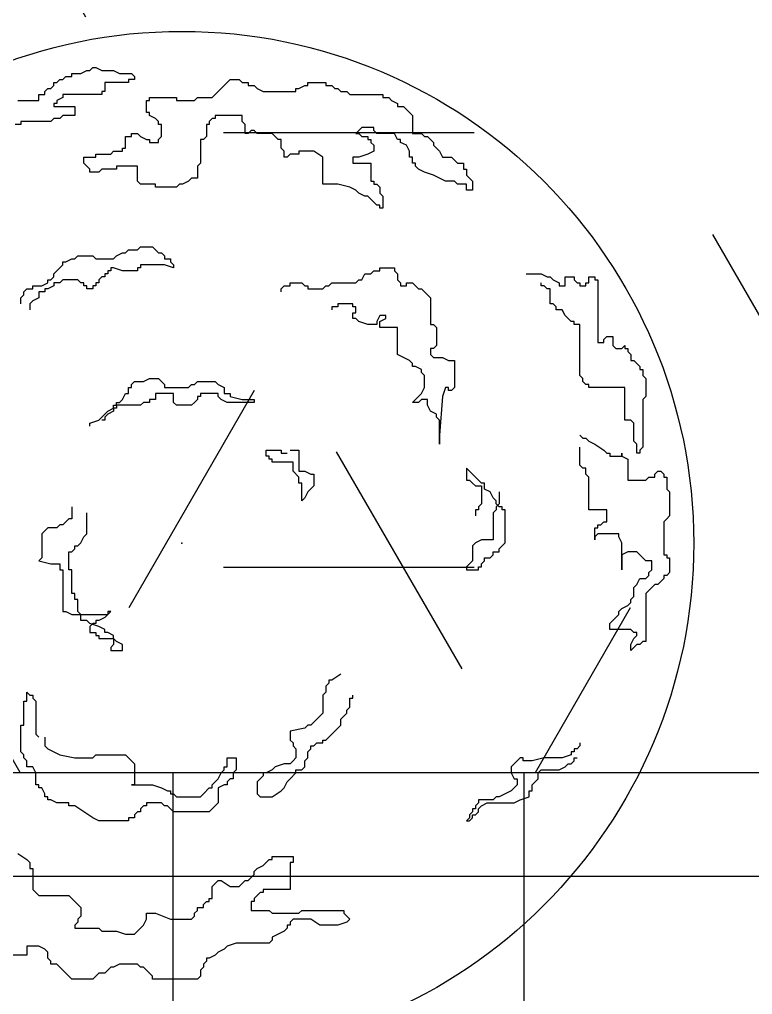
# Model space of a CAD drawing. Extents: x 941299 to 942979, y 2579300 to 2579597.
# Drawn here: x 941994.455 to 941996.775, y 2579408.679 to 2579411.764 of the extents above; entities that cross this region are included whole.
import ezdxf

# ---------------------------------------------------------------- set-up
doc = ezdxf.new("R2010")
doc.units = 0
doc.layers.add('fz', color=7, linetype='CONTINUOUS')
doc.layers.add('绿化工程', color=3, linetype='CONTINUOUS')

# ---------------------------------------------------------------- blocks, each defined once
blk = doc.blocks.new('hg')
at = {"layer": '绿化工程', "color": 3}
for p, q in [((-0.3486, 1.4767), (-0.3486, 1.4862)), ((-0.3486, 1.4862), (-0.3203, 1.4862)), ((-0.3203, 1.4862), (-0.3013, 1.4957)), ((-0.3013, 1.4957), (-0.2919, 1.4957)), ((-0.2919, 1.4957), (-0.2824, 1.5051)), ((-0.2824, 1.5051), (-0.2729, 1.5051)), ((-0.2729, 1.5051), (-0.254, 1.4957)), ((-0.254, 1.4957), (-0.2162, 1.4957)), ((-0.2162, 1.4957), (-0.1972, 1.4862)), ((-0.1972, 1.4862), (-0.1594, 1.4862)), ((-0.1594, 1.4862), (-0.1499, 1.4767)), ((-0.4054, 1.4484), (-0.4054, 1.4578)), ((-0.4054, 1.4578), (-0.3959, 1.4578)), ((-0.3959, 1.4578), (-0.3865, 1.4673)), ((-0.3865, 1.4673), (-0.377, 1.4673)), ((-0.377, 1.4673), (-0.3676, 1.4767)), ((-0.3676, 1.4767), (-0.3486, 1.4767)), ((-0.1689, 1.4578), (-0.2446, 1.4578)), ((-0.2446, 1.4578), (-0.2446, 1.4295)), ((-0.1499, 1.4673), (-0.1689, 1.4673)), ((-0.1689, 1.4673), (-0.1689, 1.4578)), ((-0.1499, 1.4767), (-0.1499, 1.4673)), ((0.1339, 1.4484), (0.1434, 1.4578)), ((0.1434, 1.4578), (0.1529, 1.4673)), ((0.1529, 1.4673), (0.1812, 1.4673)), ((0.1812, 1.4673), (0.1907, 1.4578)), ((0.1907, 1.4578), (0.2096, 1.4578)), ((0.2096, 1.4578), (0.2096, 1.4484)), ((0.3989, 1.4484), (0.3989, 1.4578)), ((0.3989, 1.4578), (0.4557, 1.4578)), ((0.4557, 1.4578), (0.4557, 1.4484)), ((-0.4527, 1.4011), (-0.4527, 1.42)), ((-0.4527, 1.42), (-0.4338, 1.42)), ((-0.4338, 1.4295), (-0.4243, 1.4389)), ((-0.4338, 1.42), (-0.4338, 1.4295)), ((-0.4243, 1.4389), (-0.4149, 1.4389)), ((-0.4149, 1.4389), (-0.4054, 1.4484)), ((-0.377, 1.42), (-0.377, 1.4105)), ((-0.254, 1.42), (-0.377, 1.42)), ((-0.2446, 1.4295), (-0.254, 1.4295)), ((-0.254, 1.4295), (-0.254, 1.42)), ((0.0961, 1.4105), (0.1056, 1.42)), ((0.1056, 1.42), (0.115, 1.4295)), ((0.115, 1.4295), (0.1245, 1.4389)), ((0.1245, 1.4389), (0.1339, 1.4484)), ((0.2096, 1.4484), (0.2286, 1.4484)), ((0.2286, 1.4484), (0.238, 1.4389)), ((0.238, 1.4389), (0.2569, 1.4295)), ((0.2569, 1.4295), (0.361, 1.4295)), ((0.361, 1.4295), (0.361, 1.4389)), ((0.361, 1.4389), (0.3705, 1.4389)), ((0.3705, 1.4389), (0.3894, 1.4484)), ((0.3894, 1.4484), (0.3989, 1.4484)), ((0.4557, 1.4484), (0.4746, 1.4484)), ((0.4746, 1.4484), (0.484, 1.4389)), ((0.484, 1.4389), (0.4935, 1.4389)), ((0.4935, 1.4389), (0.503, 1.4295)), ((0.503, 1.4295), (0.5219, 1.4295)), ((0.5219, 1.4295), (0.5314, 1.42)), ((0.5314, 1.42), (0.6354, 1.42)), ((0.6354, 1.42), (0.6354, 1.4105)), ((-0.519, 1.4011), (-0.4527, 1.4011)), ((-0.3959, 1.3916), (-0.4054, 1.3916)), ((-0.4054, 1.3916), (-0.4054, 1.3822)), ((-0.377, 1.4105), (-0.3959, 1.4011)), ((-0.3959, 1.4011), (-0.3959, 1.3916)), ((-0.1121, 1.3633), (-0.1121, 1.4011)), ((-0.1121, 1.4011), (-0.1026, 1.4011)), ((-0.1026, 1.4011), (-0.1026, 1.4105)), ((-0.1026, 1.4105), (-0.0175, 1.4105)), ((-0.0175, 1.4105), (-0.0175, 1.4011)), ((-0.0175, 1.4011), (0.0204, 1.4011)), ((0.0015, 1.4011), (0.0393, 1.4011)), ((0.0393, 1.4011), (0.0488, 1.4105)), ((0.0488, 1.4105), (0.0961, 1.4105)), ((0.6354, 1.4105), (0.6544, 1.4105)), ((0.6544, 1.4105), (0.6638, 1.4011)), ((0.6638, 1.4011), (0.6827, 1.3916)), ((0.6827, 1.3916), (0.6827, 1.3822)), ((-0.4054, 1.3822), (-0.3392, 1.3822)), ((-0.3392, 1.3822), (-0.3392, 1.3538)), ((-0.1026, 1.3633), (-0.1121, 1.3633)), ((-0.1026, 1.3538), (-0.1026, 1.3633)), ((0.6827, 1.3822), (0.7017, 1.3822)), ((0.7017, 1.3822), (0.7111, 1.3727)), ((0.7111, 1.3727), (0.7301, 1.3538)), ((-0.4149, 1.3349), (-0.5095, 1.3349)), ((-0.5095, 1.3349), (-0.5095, 1.3254)), ((-0.4054, 1.3444), (-0.4149, 1.3349)), ((-0.3865, 1.3444), (-0.4054, 1.3444)), ((-0.377, 1.3538), (-0.3865, 1.3444)), ((-0.3392, 1.3538), (-0.377, 1.3538)), ((-0.0837, 1.3444), (-0.1026, 1.3538)), ((-0.0742, 1.3349), (-0.0837, 1.3444)), ((-0.0742, 1.3254), (-0.0742, 1.3349)), ((0.0961, 1.3444), (0.0866, 1.3349)), ((0.0866, 1.3349), (0.0866, 1.3254)), ((0.1056, 1.3444), (0.0961, 1.3444)), ((0.1907, 1.3538), (0.1056, 1.3538)), ((0.1056, 1.3538), (0.1056, 1.3444)), ((0.1907, 1.3349), (0.1907, 1.3538)), ((0.2002, 1.3254), (0.1907, 1.3349)), ((0.7301, 1.3538), (0.7301, 1.2971)), ((-0.5095, 1.3254), (-0.5284, 1.3254)), ((-0.1594, 1.2876), (-0.1594, 1.2971)), ((-0.1594, 1.2971), (-0.1405, 1.2971)), ((-0.1405, 1.2971), (-0.131, 1.2876)), ((-0.0648, 1.3254), (-0.0742, 1.3254)), ((-0.0648, 1.2876), (-0.0648, 1.3254)), ((0.0866, 1.3254), (0.0772, 1.3254)), ((0.0772, 1.3254), (0.0772, 1.2876)), ((0.2002, 1.2971), (0.2002, 1.3254)), ((0.2096, 1.2971), (0.2002, 1.2971)), ((0.2191, 1.3065), (0.2096, 1.2971)), ((0.2286, 1.3065), (0.2191, 1.3065)), ((0.238, 1.2971), (0.2286, 1.3065)), ((0.2853, 1.2971), (0.238, 1.2971)), ((0.2948, 1.2876), (0.2853, 1.2971)), ((0.5597, 1.3065), (0.5503, 1.2971)), ((0.5503, 1.2971), (0.5597, 1.2971)), ((0.5692, 1.316), (0.5597, 1.3065)), ((0.5597, 1.2971), (0.5692, 1.2876)), ((0.607, 1.316), (0.5692, 1.316)), ((0.607, 1.3065), (0.607, 1.316)), ((0.6165, 1.2971), (0.607, 1.3065)), ((0.6733, 1.2971), (0.6165, 1.2971)), ((0.6827, 1.2782), (0.6733, 1.2971)), ((0.7301, 1.2971), (0.7584, 1.2971)), ((0.7584, 1.2971), (0.7679, 1.2876)), ((-0.1783, 1.2498), (-0.1783, 1.2876)), ((-0.1783, 1.2876), (-0.1594, 1.2876)), ((-0.131, 1.2876), (-0.1121, 1.2782)), ((-0.1121, 1.2782), (-0.1026, 1.2782)), ((-0.1026, 1.2782), (-0.1026, 1.2687)), ((-0.1026, 1.2687), (-0.0742, 1.2687)), ((-0.0742, 1.2782), (-0.0648, 1.2876)), ((-0.0742, 1.2687), (-0.0742, 1.2782)), ((0.0677, 1.2782), (0.0582, 1.2782)), ((0.0582, 1.2782), (0.0582, 1.2025)), ((0.0772, 1.2876), (0.0677, 1.2782)), ((0.3043, 1.2782), (0.2948, 1.2876)), ((0.3137, 1.2782), (0.3043, 1.2782)), ((0.3137, 1.2498), (0.3137, 1.2782)), ((0.5692, 1.2876), (0.5881, 1.2876)), ((0.5881, 1.2876), (0.5881, 1.2782)), ((0.5881, 1.2782), (0.5976, 1.2782)), ((0.5976, 1.2782), (0.5976, 1.2687)), ((0.5976, 1.2687), (0.607, 1.2593)), ((0.6922, 1.2782), (0.6827, 1.2782)), ((0.6922, 1.2687), (0.6922, 1.2782)), ((0.7111, 1.2593), (0.6922, 1.2687)), ((0.7679, 1.2876), (0.7774, 1.2876)), ((0.7774, 1.2876), (0.7963, 1.2687)), ((0.7963, 1.2687), (0.7963, 1.2593)), ((-0.2256, 1.2309), (-0.2162, 1.2403)), ((-0.2162, 1.2403), (-0.1878, 1.2403)), ((-0.1878, 1.2403), (-0.1878, 1.2498)), ((-0.1878, 1.2498), (-0.1783, 1.2498)), ((0.3232, 1.2403), (0.3137, 1.2498)), ((0.3232, 1.2214), (0.3232, 1.2403)), ((0.4178, 1.2403), (0.3705, 1.2403)), ((0.3705, 1.2403), (0.3705, 1.2309)), ((0.4462, 1.2214), (0.4178, 1.2403)), ((0.607, 1.2403), (0.5881, 1.2309)), ((0.607, 1.2593), (0.607, 1.2403)), ((0.7206, 1.2403), (0.7111, 1.2593)), ((0.7206, 1.2214), (0.7206, 1.2403)), ((0.7963, 1.2593), (0.8058, 1.2498)), ((0.8058, 1.2498), (0.8152, 1.2403)), ((0.8152, 1.2403), (0.8247, 1.2214)), ((-0.3108, 1.2025), (-0.3108, 1.2214)), ((-0.3108, 1.2214), (-0.2729, 1.2214)), ((-0.2729, 1.2214), (-0.2729, 1.2309)), ((-0.2729, 1.2309), (-0.2256, 1.2309)), ((0.3326, 1.2214), (0.3232, 1.2214)), ((0.3421, 1.2309), (0.3326, 1.2214)), ((0.3705, 1.2309), (0.3421, 1.2309)), ((0.4462, 1.1363), (0.4462, 1.2214)), ((0.5597, 1.2214), (0.5408, 1.2214)), ((0.5408, 1.2214), (0.5408, 1.2025)), ((0.5881, 1.2309), (0.5597, 1.2214)), ((0.7301, 1.2214), (0.7206, 1.2214)), ((0.7301, 1.2025), (0.7301, 1.2214)), ((0.8247, 1.2214), (0.8531, 1.2214)), ((0.8531, 1.2214), (0.872, 1.2025)), ((-0.2919, 1.1836), (-0.3108, 1.2025)), ((-0.2919, 1.1742), (-0.2919, 1.1836)), ((-0.2635, 1.1742), (-0.2919, 1.1742)), ((-0.254, 1.1836), (-0.2635, 1.1742)), ((-0.2067, 1.1836), (-0.254, 1.1836)), ((-0.1405, 1.1931), (-0.2067, 1.1931)), ((-0.2067, 1.1931), (-0.2067, 1.1836)), ((-0.1405, 1.1458), (-0.1405, 1.1931)), ((0.0582, 1.2025), (0.0488, 1.1931)), ((0.0488, 1.1931), (0.0488, 1.1552)), ((0.5408, 1.2025), (0.5976, 1.2025)), ((0.5976, 1.2025), (0.5976, 1.1458)), ((0.7395, 1.2025), (0.7301, 1.2025)), ((0.7395, 1.1931), (0.7395, 1.2025)), ((0.749, 1.1836), (0.7395, 1.1931)), ((0.7679, 1.1742), (0.749, 1.1836)), ((0.7963, 1.1647), (0.7679, 1.1742)), ((0.872, 1.2025), (0.8909, 1.2025)), ((0.8909, 1.2025), (0.8909, 1.1836)), ((0.8909, 1.1836), (0.9004, 1.1836)), ((0.9004, 1.1836), (0.9004, 1.1647)), ((-0.131, 1.1363), (-0.1405, 1.1458)), ((0.0204, 1.1458), (0.0015, 1.1363)), ((0.0299, 1.1552), (0.0204, 1.1458)), ((0.0488, 1.1552), (0.0299, 1.1552)), ((0.5976, 1.1458), (0.607, 1.1458)), ((0.607, 1.1458), (0.607, 1.1363)), ((0.8152, 1.1552), (0.7963, 1.1647)), ((0.8341, 1.1458), (0.8152, 1.1552)), ((0.8625, 1.1458), (0.8341, 1.1458)), ((0.872, 1.1363), (0.8625, 1.1458)), ((0.9004, 1.1647), (0.9098, 1.1552)), ((0.9098, 1.1552), (0.9193, 1.1458)), ((0.9193, 1.1458), (0.9193, 1.1174)), ((-0.0837, 1.1363), (-0.131, 1.1363)), ((-0.0837, 1.1269), (-0.0837, 1.1363)), ((-0.0175, 1.1269), (-0.0837, 1.1269)), ((-0.008, 1.1363), (-0.0175, 1.1269)), ((0.0015, 1.1363), (-0.008, 1.1363)), ((0.4935, 1.1363), (0.4462, 1.1363)), ((0.5314, 1.1269), (0.4935, 1.1363)), ((0.5503, 1.1174), (0.5314, 1.1269)), ((0.5597, 1.108), (0.5503, 1.1174)), ((0.607, 1.1363), (0.6165, 1.1363)), ((0.6165, 1.1363), (0.626, 1.1269)), ((0.626, 1.1269), (0.626, 1.108)), ((0.9004, 1.1363), (0.872, 1.1363)), ((0.9004, 1.1174), (0.9004, 1.1363)), ((0.9193, 1.1174), (0.9004, 1.1174)), ((0.5787, 1.0985), (0.5597, 1.108)), ((0.5881, 1.0985), (0.5787, 1.0985)), ((0.607, 1.0796), (0.5881, 1.0985)), ((0.626, 1.108), (0.6354, 1.0985)), ((0.6354, 1.0985), (0.6354, 1.0607)), ((0.6165, 1.0701), (0.607, 1.0796)), ((0.626, 1.0701), (0.6165, 1.0701)), ((0.626, 1.0607), (0.626, 1.0701)), ((0.6354, 1.0607), (0.626, 1.0607)), ((-0.1783, 0.9188), (-0.1689, 0.9283)), ((-0.1689, 0.9283), (-0.1405, 0.9283)), ((-0.1405, 0.9283), (-0.131, 0.9378)), ((-0.131, 0.9378), (-0.0932, 0.9378)), ((-0.0932, 0.9378), (-0.0837, 0.9283)), ((-0.0837, 0.9283), (-0.0742, 0.9188)), ((-0.3676, 0.8905), (-0.3486, 0.8999)), ((-0.3486, 0.8999), (-0.3392, 0.8999)), ((-0.3392, 0.8999), (-0.3297, 0.9094)), ((-0.3297, 0.9094), (-0.2824, 0.9094)), ((-0.2824, 0.9094), (-0.2729, 0.8999)), ((-0.2729, 0.8999), (-0.2162, 0.8999)), ((-0.2162, 0.8999), (-0.2067, 0.9094)), ((-0.2067, 0.9094), (-0.1878, 0.9188)), ((-0.1878, 0.9188), (-0.1783, 0.9188)), ((-0.0742, 0.9188), (-0.0648, 0.9188)), ((-0.0648, 0.9188), (-0.0553, 0.9094)), ((-0.0553, 0.9094), (-0.0553, 0.8999)), ((-0.0553, 0.8999), (-0.0364, 0.8999)), ((-0.0364, 0.8999), (-0.0364, 0.8905)), ((-0.3959, 0.8621), (-0.3865, 0.8716)), ((-0.3865, 0.8716), (-0.377, 0.881)), ((-0.377, 0.881), (-0.377, 0.8905)), ((-0.377, 0.8905), (-0.3676, 0.8905)), ((-0.2162, 0.8716), (-0.2256, 0.8716)), ((-0.2256, 0.8716), (-0.2256, 0.8621)), ((-0.1878, 0.8621), (-0.2162, 0.8716)), ((-0.131, 0.8716), (-0.1405, 0.8716)), ((-0.1405, 0.8716), (-0.1405, 0.8621)), ((-0.0553, 0.881), (-0.131, 0.881)), ((-0.131, 0.881), (-0.131, 0.8716)), ((-0.0269, 0.8716), (-0.0553, 0.881)), ((-0.0364, 0.8905), (-0.0269, 0.881)), ((-0.0269, 0.881), (-0.0269, 0.8716)), ((0.626, 0.8621), (0.626, 0.8716)), ((0.626, 0.8716), (0.6733, 0.8716)), ((0.6733, 0.8716), (0.6733, 0.8621)), ((-0.4243, 0.8243), (-0.4243, 0.8337)), ((-0.4243, 0.8337), (-0.4149, 0.8337)), ((-0.4149, 0.8337), (-0.4054, 0.8432)), ((-0.4054, 0.8527), (-0.3959, 0.8621)), ((-0.4054, 0.8432), (-0.4054, 0.8527)), ((-0.377, 0.8337), (-0.3865, 0.8243)), ((-0.3297, 0.8337), (-0.377, 0.8337)), ((-0.3203, 0.8243), (-0.3297, 0.8337)), ((-0.254, 0.8432), (-0.2635, 0.8337)), ((-0.2635, 0.8337), (-0.2635, 0.8243)), ((-0.2446, 0.8432), (-0.254, 0.8432)), ((-0.2351, 0.8527), (-0.2446, 0.8527)), ((-0.2446, 0.8527), (-0.2446, 0.8432)), ((-0.2256, 0.8621), (-0.2351, 0.8621)), ((-0.2351, 0.8621), (-0.2351, 0.8527)), ((-0.1405, 0.8621), (-0.1878, 0.8621)), ((0.5503, 0.8243), (0.5597, 0.8337)), ((0.5597, 0.8337), (0.5692, 0.8337)), ((0.5692, 0.8337), (0.5787, 0.8527)), ((0.5787, 0.8527), (0.5976, 0.8527)), ((0.5976, 0.8527), (0.607, 0.8621)), ((0.607, 0.8621), (0.626, 0.8621)), ((0.6733, 0.8621), (0.6827, 0.8527)), ((0.6827, 0.8527), (0.6827, 0.8337)), ((0.6827, 0.8337), (0.6922, 0.8243)), ((1.0896, 0.8527), (1.1369, 0.8527)), ((1.1369, 0.8527), (1.1559, 0.8432)), ((1.1559, 0.8432), (1.1653, 0.8432)), ((1.1653, 0.8432), (1.1748, 0.8337)), ((1.1748, 0.8337), (1.1937, 0.8243)), ((1.2126, 0.8148), (1.2126, 0.8432)), ((1.2126, 0.8432), (1.241, 0.8432)), ((1.241, 0.8432), (1.241, 0.8337)), ((1.241, 0.8337), (1.2505, 0.8243)), ((1.2883, 0.8243), (1.2883, 0.8432)), ((1.2883, 0.8432), (1.3073, 0.8432)), ((1.3073, 0.8432), (1.3073, 0.8337)), ((1.3073, 0.8337), (1.3167, 0.8337)), ((1.3167, 0.8337), (1.3167, 0.6352)), ((-0.5, 0.7959), (-0.4906, 0.8054)), ((-0.4906, 0.8054), (-0.4716, 0.8054)), ((-0.4716, 0.8054), (-0.4716, 0.8148)), ((-0.4716, 0.8148), (-0.4433, 0.8148)), ((-0.4433, 0.8148), (-0.4243, 0.8243)), ((-0.4243, 0.8054), (-0.4338, 0.8054)), ((-0.4338, 0.8054), (-0.4338, 0.7959)), ((-0.4054, 0.8148), (-0.4243, 0.8054)), ((-0.3865, 0.8243), (-0.4054, 0.8243)), ((-0.4054, 0.8243), (-0.4054, 0.8148)), ((-0.3108, 0.8243), (-0.3203, 0.8243)), ((-0.3108, 0.8148), (-0.3108, 0.8243)), ((-0.3013, 0.8148), (-0.3108, 0.8148)), ((-0.3013, 0.8054), (-0.3013, 0.8148)), ((-0.2824, 0.8054), (-0.3013, 0.8054)), ((-0.2729, 0.8148), (-0.2824, 0.8148)), ((-0.2824, 0.8148), (-0.2824, 0.8054)), ((-0.2635, 0.8243), (-0.2729, 0.8243)), ((-0.2729, 0.8243), (-0.2729, 0.8148)), ((0.3137, 0.8054), (0.3232, 0.8148)), ((0.3137, 0.7959), (0.3137, 0.8054)), ((0.3232, 0.8148), (0.3421, 0.8148)), ((0.3421, 0.8148), (0.3421, 0.8243)), ((0.3421, 0.8243), (0.38, 0.8243)), ((0.38, 0.8243), (0.3894, 0.8148)), ((0.3894, 0.8148), (0.3989, 0.8148)), ((0.3989, 0.8148), (0.3989, 0.8054)), ((0.3989, 0.8054), (0.4462, 0.8054)), ((0.4462, 0.8054), (0.4557, 0.8148)), ((0.4557, 0.8148), (0.4651, 0.8148)), ((0.4651, 0.8148), (0.4746, 0.8243)), ((0.4746, 0.8243), (0.5503, 0.8243)), ((0.6922, 0.8243), (0.6922, 0.8148)), ((0.6922, 0.8148), (0.7111, 0.8148)), ((0.7111, 0.8148), (0.7111, 0.8243)), ((0.7111, 0.8243), (0.7301, 0.8243)), ((0.7301, 0.8243), (0.7395, 0.8148)), ((0.7395, 0.8148), (0.749, 0.8054)), ((0.749, 0.8054), (0.7584, 0.8054)), ((0.7584, 0.8054), (0.7679, 0.7959)), ((1.1369, 0.8148), (1.1369, 0.8243)), ((1.1464, 0.8148), (1.1369, 0.8148)), ((1.1559, 0.8054), (1.1464, 0.8148)), ((1.1653, 0.8054), (1.1559, 0.8054)), ((1.1653, 0.7581), (1.1653, 0.8054)), ((1.1937, 0.8243), (1.1937, 0.8148)), ((1.1937, 0.8148), (1.2126, 0.8148)), ((1.2505, 0.8243), (1.2599, 0.8243)), ((1.2599, 0.8243), (1.2599, 0.8148)), ((1.2599, 0.8148), (1.2789, 0.8148)), ((1.2789, 0.8148), (1.2789, 0.8243)), ((1.2789, 0.8243), (1.2883, 0.8243)), ((-0.5095, 0.777), (-0.5, 0.7865)), ((-0.5095, 0.7581), (-0.5095, 0.777)), ((-0.5, 0.7865), (-0.5, 0.7959)), ((-0.4527, 0.777), (-0.4716, 0.7675)), ((-0.4338, 0.7959), (-0.4527, 0.7959)), ((-0.4527, 0.7959), (-0.4527, 0.777)), ((0.7679, 0.7959), (0.7774, 0.7865)), ((0.7774, 0.7865), (0.7868, 0.777)), ((0.7868, 0.777), (0.7868, 0.6919)), ((-0.4716, 0.7675), (-0.4811, 0.7581)), ((-0.4811, 0.7581), (-0.4811, 0.7392)), ((0.4935, 0.7486), (0.4746, 0.7486)), ((0.4746, 0.7486), (0.4746, 0.7392)), ((0.5408, 0.7581), (0.4935, 0.7581)), ((0.4935, 0.7581), (0.4935, 0.7486)), ((0.5408, 0.7486), (0.5408, 0.7581)), ((0.5503, 0.7486), (0.5408, 0.7486)), ((0.5503, 0.7297), (0.5503, 0.7486)), ((1.1748, 0.7581), (1.1653, 0.7581)), ((1.1842, 0.7486), (1.1748, 0.7581)), ((1.1842, 0.7392), (1.1842, 0.7486)), ((0.5408, 0.7108), (0.5408, 0.7297)), ((0.5408, 0.7297), (0.5503, 0.7297)), ((0.5503, 0.7108), (0.5408, 0.7108)), ((0.5597, 0.7014), (0.5503, 0.7108)), ((0.626, 0.7203), (0.6165, 0.7014)), ((0.6449, 0.7203), (0.626, 0.7203)), ((0.626, 0.7014), (0.6449, 0.7108)), ((0.6449, 0.7108), (0.6449, 0.7203)), ((1.2032, 0.7392), (1.1842, 0.7392)), ((1.2126, 0.7203), (1.2032, 0.7392)), ((1.2221, 0.7108), (1.2126, 0.7203)), ((1.2316, 0.7014), (1.2221, 0.7108)), ((0.5881, 0.6919), (0.5597, 0.7014)), ((0.6165, 0.6919), (0.5881, 0.6919)), ((0.6165, 0.7014), (0.6165, 0.6919)), ((0.626, 0.6824), (0.626, 0.7014)), ((0.6827, 0.6824), (0.626, 0.6824)), ((0.6827, 0.5973), (0.6827, 0.6824)), ((0.7868, 0.6919), (0.7963, 0.6919)), ((0.7963, 0.6919), (0.8058, 0.6824)), ((0.8058, 0.6824), (0.8058, 0.6257)), ((1.241, 0.7014), (1.2316, 0.7014)), ((1.241, 0.6919), (1.241, 0.7014)), ((1.2599, 0.6919), (1.241, 0.6919)), ((1.2599, 0.5312), (1.2599, 0.6919)), ((1.3356, 0.6446), (1.3451, 0.6541)), ((1.3451, 0.6541), (1.364, 0.6541)), ((1.364, 0.6541), (1.364, 0.6257)), ((0.8058, 0.6257), (0.7963, 0.6163)), ((1.3167, 0.6352), (1.3356, 0.6352)), ((1.3356, 0.6352), (1.3356, 0.6446)), ((1.364, 0.6257), (1.3735, 0.6163)), ((1.3924, 0.6163), (1.4019, 0.6257)), ((1.4019, 0.6257), (1.4019, 0.6163)), ((0.7017, 0.5879), (0.6827, 0.5973)), ((0.7206, 0.5784), (0.7017, 0.5879)), ((0.7963, 0.6163), (0.7868, 0.6163)), ((0.7868, 0.6163), (0.7868, 0.5973)), ((0.7868, 0.5973), (0.7963, 0.5879)), ((0.7963, 0.5879), (0.8247, 0.5879)), ((0.8247, 0.5879), (0.8436, 0.5784)), ((1.3735, 0.6163), (1.3924, 0.6163)), ((1.4019, 0.6163), (1.4113, 0.6163)), ((1.4113, 0.6163), (1.4113, 0.6068)), ((1.4113, 0.6068), (1.4208, 0.5973)), ((1.4208, 0.5973), (1.4208, 0.5784)), ((0.7301, 0.569), (0.7206, 0.5784)), ((0.7301, 0.5595), (0.7301, 0.569)), ((0.7395, 0.5595), (0.7301, 0.5595)), ((0.7584, 0.5501), (0.7395, 0.5595)), ((0.8436, 0.5784), (0.8625, 0.5784)), ((0.8625, 0.5784), (0.8625, 0.4933)), ((1.4208, 0.5784), (1.4303, 0.5784)), ((1.4303, 0.5784), (1.4397, 0.569)), ((1.4397, 0.569), (1.4492, 0.5595)), ((1.4492, 0.5595), (1.4492, 0.5501)), ((0.7584, 0.5406), (0.7584, 0.5501)), ((0.7679, 0.5312), (0.7584, 0.5406)), ((0.7679, 0.4933), (0.7679, 0.5312)), ((1.2694, 0.5217), (1.2599, 0.5312)), ((1.4492, 0.5501), (1.4587, 0.5501)), ((1.4587, 0.5501), (1.4587, 0.5312)), ((1.4587, 0.5312), (1.4681, 0.5217)), ((-0.1594, 0.5028), (-0.1499, 0.5122)), ((-0.1594, 0.4933), (-0.1594, 0.5028)), ((-0.1499, 0.5122), (-0.1215, 0.5122)), ((-0.1215, 0.5122), (-0.1026, 0.5217)), ((-0.1026, 0.5217), (-0.0742, 0.5217)), ((-0.0742, 0.5217), (-0.0648, 0.5122)), ((-0.0648, 0.5122), (-0.0553, 0.5028)), ((-0.0553, 0.5028), (-0.0553, 0.4933)), ((0.0204, 0.4933), (0.0299, 0.5028)), ((0.0299, 0.5028), (0.0393, 0.5028)), ((0.0393, 0.5028), (0.0488, 0.5122)), ((0.0488, 0.5122), (0.1056, 0.5122)), ((0.1056, 0.5122), (0.115, 0.5028)), ((0.115, 0.5028), (0.1339, 0.4933)), ((1.2694, 0.5122), (1.2694, 0.5217)), ((1.2789, 0.5028), (1.2694, 0.5122)), ((1.2883, 0.5028), (1.2789, 0.5028)), ((1.2883, 0.4933), (1.2883, 0.5028)), ((1.4681, 0.5217), (1.4681, 0.465)), ((-0.1878, 0.4555), (-0.1783, 0.4744)), ((-0.1783, 0.4744), (-0.1689, 0.4744)), ((-0.1689, 0.4744), (-0.1689, 0.4933)), ((-0.1689, 0.4933), (-0.1594, 0.4933)), ((-0.0269, 0.4744), (-0.0837, 0.4744)), ((-0.0837, 0.4744), (-0.0837, 0.4555)), ((-0.0553, 0.4933), (0.0204, 0.4933)), ((-0.0269, 0.446), (-0.0269, 0.4744)), ((0.0582, 0.465), (0.0488, 0.465)), ((0.0488, 0.465), (0.0488, 0.4555)), ((0.115, 0.4744), (0.0582, 0.4744)), ((0.0582, 0.4744), (0.0582, 0.465)), ((0.115, 0.465), (0.115, 0.4744)), ((0.1245, 0.4555), (0.115, 0.465)), ((0.1339, 0.4933), (0.1339, 0.4744)), ((0.1339, 0.4744), (0.1529, 0.4744)), ((0.1529, 0.4744), (0.1529, 0.465)), ((0.1529, 0.465), (0.1907, 0.4555)), ((0.7395, 0.4555), (0.749, 0.465)), ((0.749, 0.465), (0.7584, 0.4744)), ((0.7584, 0.4744), (0.7679, 0.4933)), ((0.8247, 0.465), (0.8152, 0.342)), ((0.8341, 0.4933), (0.8247, 0.465)), ((0.8436, 0.4933), (0.8341, 0.4933)), ((0.8436, 0.4839), (0.8436, 0.4933)), ((0.8531, 0.4839), (0.8436, 0.4839)), ((0.8625, 0.4933), (0.8531, 0.4839)), ((1.4019, 0.4933), (1.2883, 0.4933)), ((1.4019, 0.3893), (1.4019, 0.4933)), ((1.4681, 0.465), (1.4587, 0.4555)), ((-0.2162, 0.4271), (-0.2162, 0.4366)), ((-0.2162, 0.4366), (-0.2067, 0.4366)), ((-0.2067, 0.4366), (-0.2067, 0.446)), ((-0.2067, 0.446), (-0.1972, 0.446)), ((-0.131, 0.4366), (-0.2067, 0.4366)), ((-0.2067, 0.4366), (-0.2067, 0.4271)), ((-0.1972, 0.446), (-0.1878, 0.4555)), ((-0.1215, 0.446), (-0.131, 0.4366)), ((-0.1026, 0.446), (-0.1215, 0.446)), ((-0.0837, 0.4555), (-0.1026, 0.4555)), ((-0.1026, 0.4555), (-0.1026, 0.446)), ((-0.0175, 0.4366), (-0.0269, 0.446)), ((0.0299, 0.4366), (-0.0175, 0.4366)), ((0.0393, 0.446), (0.0299, 0.4366)), ((0.0488, 0.4555), (0.0393, 0.446)), ((0.1434, 0.446), (0.1245, 0.4555)), ((0.2286, 0.446), (0.1434, 0.446)), ((0.1907, 0.4555), (0.2286, 0.4555)), ((0.2286, 0.4555), (0.2286, 0.446)), ((0.7301, 0.446), (0.7395, 0.4555)), ((0.749, 0.446), (0.7301, 0.446)), ((0.7584, 0.4555), (0.749, 0.446)), ((0.7774, 0.4555), (0.7584, 0.4555)), ((0.7774, 0.4366), (0.7774, 0.4555)), ((0.7868, 0.4177), (0.7774, 0.4366)), ((1.4587, 0.4555), (1.4587, 0.3042)), ((-0.2635, 0.3893), (-0.2351, 0.4177)), ((-0.2351, 0.4082), (-0.2446, 0.3988)), ((-0.2351, 0.4177), (-0.2162, 0.4271)), ((-0.2162, 0.4177), (-0.2351, 0.4082)), ((-0.2067, 0.4271), (-0.2162, 0.4271)), ((-0.2162, 0.4271), (-0.2162, 0.4177)), ((0.8058, 0.4082), (0.7868, 0.4177)), ((0.8058, 0.3988), (0.8058, 0.4082)), ((-0.2919, 0.3799), (-0.2635, 0.3893)), ((-0.2919, 0.3704), (-0.2919, 0.3799)), ((-0.2446, 0.3893), (-0.254, 0.3893)), ((-0.2446, 0.3988), (-0.2446, 0.3893)), ((0.8152, 0.3893), (0.8058, 0.3988)), ((0.8152, 0.3137), (0.8152, 0.3893)), ((1.4208, 0.3893), (1.4019, 0.3893)), ((1.4303, 0.3799), (1.4208, 0.3893)), ((1.4303, 0.3231), (1.4303, 0.3799)), ((0.8152, 0.342), (0.8152, 0.3137)), ((1.2599, 0.342), (1.2694, 0.3326)), ((1.2694, 0.3326), (1.2789, 0.3326)), ((1.2789, 0.3326), (1.2883, 0.3231)), ((1.2883, 0.3231), (1.3073, 0.3137)), ((1.3073, 0.3137), (1.3356, 0.2948)), ((1.4397, 0.3137), (1.4303, 0.3231)), ((1.4397, 0.2853), (1.4397, 0.3137)), ((0.2664, 0.2758), (0.2664, 0.2948)), ((0.2664, 0.2948), (0.3137, 0.2948)), ((0.3137, 0.2948), (0.3137, 0.2853)), ((0.3137, 0.2853), (0.3326, 0.2853)), ((0.3421, 0.2948), (0.3705, 0.2948)), ((0.3705, 0.2948), (0.3705, 0.2286)), ((1.2599, 0.2475), (1.2599, 0.3042)), ((1.3356, 0.2948), (1.3451, 0.2853)), ((1.3451, 0.2853), (1.3546, 0.2853)), ((1.3546, 0.2853), (1.3546, 0.2758)), ((1.3924, 0.2758), (1.3924, 0.2853)), ((1.3924, 0.2853), (1.3924, 0.2758)), ((1.4492, 0.2853), (1.4397, 0.2853)), ((1.4587, 0.3042), (1.4492, 0.2948)), ((1.4492, 0.2948), (1.4492, 0.2853)), ((0.2759, 0.2758), (0.2664, 0.2758)), ((0.2759, 0.2664), (0.2759, 0.2758)), ((0.2853, 0.2664), (0.2759, 0.2664)), ((0.2853, 0.2569), (0.2853, 0.2664)), ((0.3516, 0.2569), (0.2853, 0.2569)), ((0.3516, 0.2286), (0.3516, 0.2569)), ((1.2694, 0.238), (1.2599, 0.2475)), ((1.3546, 0.2758), (1.3924, 0.2758)), ((1.3924, 0.2758), (1.4113, 0.2664)), ((1.4113, 0.2664), (1.4113, 0.2002)), ((0.3705, 0.2097), (0.3516, 0.2286)), ((0.3705, 0.2286), (0.3894, 0.2286)), ((0.3894, 0.2286), (0.4083, 0.2191)), ((0.4083, 0.2191), (0.4178, 0.2191)), ((0.4178, 0.2191), (0.4178, 0.1813)), ((0.9098, 0.2286), (0.9004, 0.238)), ((0.9004, 0.238), (0.9004, 0.2002)), ((0.9193, 0.2191), (0.9098, 0.2286)), ((0.9288, 0.2097), (0.9193, 0.2191)), ((1.2789, 0.238), (1.2694, 0.238)), ((1.2789, 0.2191), (1.2789, 0.238)), ((1.2883, 0.2097), (1.2789, 0.2191)), ((1.4965, 0.2191), (1.506, 0.2286)), ((1.4965, 0.2097), (1.4965, 0.2191)), ((1.506, 0.2286), (1.5154, 0.2286)), ((1.5154, 0.2286), (1.5249, 0.2191)), ((1.5249, 0.2191), (1.5249, 0.2097)), ((0.3705, 0.1907), (0.3705, 0.2097)), ((0.38, 0.1907), (0.3705, 0.1907)), ((0.38, 0.134), (0.38, 0.1907)), ((0.9004, 0.2002), (0.9098, 0.2002)), ((0.9098, 0.2002), (0.9193, 0.1907)), ((0.9193, 0.1907), (0.9288, 0.1813)), ((0.9382, 0.2002), (0.9288, 0.2097)), ((0.9477, 0.1907), (0.9382, 0.2002)), ((0.9572, 0.1907), (0.9477, 0.1907)), ((0.9572, 0.1718), (0.9572, 0.1907)), ((1.2883, 0.1056), (1.2883, 0.2097)), ((1.4113, 0.2002), (1.4681, 0.2002)), ((1.4681, 0.2002), (1.4776, 0.2097)), ((1.4776, 0.2097), (1.4965, 0.2097)), ((1.5249, 0.2097), (1.5344, 0.2097)), ((1.5344, 0.2097), (1.5344, 0.1718)), ((0.3989, 0.1624), (0.3894, 0.1435)), ((0.4178, 0.1813), (0.3989, 0.1624)), ((0.9288, 0.1813), (0.9477, 0.1813)), ((0.9477, 0.1813), (0.9477, 0.1245)), ((0.9761, 0.1624), (0.9572, 0.1718)), ((0.9855, 0.1435), (0.9761, 0.1624)), ((1.0045, 0.1624), (1.0045, 0.1245)), ((1.5344, 0.1718), (1.5438, 0.1624)), ((1.5438, 0.1624), (1.5438, 0.0867)), ((0.3894, 0.1435), (0.38, 0.134)), ((0.9477, 0.1245), (0.9382, 0.1151)), ((0.995, 0.134), (0.9855, 0.1435)), ((0.995, 0.1245), (0.995, 0.134)), ((1.0045, 0.1245), (0.995, 0.1151)), ((1.0045, 0.1151), (0.995, 0.1245)), ((-0.3486, 0.1151), (-0.3486, 0.0773)), ((-0.3013, 0.03), (-0.3013, 0.0962)), ((0.9382, 0.1056), (0.9288, 0.1056)), ((0.9288, 0.1056), (0.9288, 0.0867)), ((0.9382, 0.1151), (0.9382, 0.1056)), ((0.995, 0.1056), (0.9855, 0.0962)), ((0.9855, 0.0962), (0.9855, 0.0111)), ((0.995, 0.1151), (0.995, 0.1056)), ((1.0139, 0.1151), (1.0045, 0.1151)), ((1.0139, 0.1056), (1.0139, 0.1151)), ((1.0234, 0.1056), (1.0139, 0.1056)), ((1.0234, 0.0016), (1.0234, 0.1056)), ((1.3451, 0.1056), (1.2883, 0.1056)), ((1.3451, 0.0678), (1.3451, 0.1056)), ((-0.3581, 0.0773), (-0.377, 0.0584)), ((-0.3486, 0.0773), (-0.3581, 0.0773)), ((1.3262, 0.0584), (1.3356, 0.0678)), ((1.3356, 0.0678), (1.3451, 0.0678)), ((1.5344, 0.0773), (1.5249, 0.0678)), ((1.5249, 0.0678), (1.5249, -0.0362)), ((1.5438, 0.0867), (1.5344, 0.0773)), ((-0.4338, 0.0394), (-0.4433, 0.03)), ((-0.4243, 0.0489), (-0.4338, 0.0394)), ((-0.3959, 0.0489), (-0.4243, 0.0489)), ((-0.3865, 0.0584), (-0.3959, 0.0489)), ((-0.377, 0.0584), (-0.3865, 0.0584)), ((1.3073, 0.0111), (1.3073, 0.0489)), ((1.3073, 0.0489), (1.3167, 0.0489)), ((1.3167, 0.0489), (1.3167, 0.0584)), ((1.3167, 0.0584), (1.3262, 0.0584)), ((-0.4433, 0.03), (-0.4433, -0.0457)), ((-0.3297, -0.0078), (-0.3203, 0.0016)), ((-0.3203, 0.0016), (-0.3108, 0.0205)), ((-0.3108, 0.0205), (-0.3013, 0.03)), ((0.9288, 0.0016), (0.9193, -0.0078)), ((0.9477, 0.0111), (0.9288, 0.0016)), ((0.9855, 0.0111), (0.9477, 0.0111)), ((1.0139, -0.0078), (1.0234, 0.0016)), ((1.3167, 0.03), (1.3073, 0.0205)), ((1.3073, 0.0205), (1.3073, 0.0111)), ((1.383, 0.03), (1.3167, 0.03)), ((1.383, 0.0205), (1.383, 0.03)), ((1.3924, 0.0016), (1.383, 0.0205)), ((1.3924, -0.0835), (1.3924, 0.0016)), ((-0.3581, -0.0835), (-0.3581, -0.0267)), ((-0.3581, -0.0267), (-0.3486, -0.0267)), ((-0.3486, -0.0267), (-0.3392, -0.0173)), ((-0.3392, -0.0173), (-0.3392, -0.0078)), ((-0.3392, -0.0078), (-0.3297, -0.0078)), ((0.9193, -0.0078), (0.9193, -0.0551)), ((0.9855, -0.0362), (0.9855, -0.0267)), ((0.9855, -0.0267), (1.0045, -0.0267)), ((1.0045, -0.0173), (1.0139, -0.0078)), ((1.0045, -0.0267), (1.0045, -0.0173)), ((1.4113, -0.0267), (1.3924, -0.0362)), ((1.4397, -0.0267), (1.4113, -0.0267)), ((1.4492, -0.0362), (1.4397, -0.0267)), ((-0.4433, -0.0457), (-0.4527, -0.0551)), ((-0.4527, -0.0551), (-0.4149, -0.0646)), ((0.9193, -0.0551), (0.9098, -0.0646)), ((0.9477, -0.0646), (0.9572, -0.0551)), ((0.9572, -0.0551), (0.9572, -0.0457)), ((0.9572, -0.0457), (0.9761, -0.0457)), ((0.9761, -0.0457), (0.9855, -0.0362)), ((1.3924, -0.0362), (1.3924, -0.0835)), ((1.4587, -0.0457), (1.4492, -0.0362)), ((1.4681, -0.0551), (1.4587, -0.0457)), ((1.487, -0.0551), (1.4681, -0.0551)), ((1.487, -0.0835), (1.487, -0.0551)), ((1.5249, -0.0362), (1.5344, -0.0362)), ((1.5344, -0.0362), (1.5344, -0.0457)), ((1.5344, -0.0457), (1.5438, -0.0457)), ((1.5438, -0.0457), (1.5438, -0.0929)), ((-0.4149, -0.0646), (-0.3865, -0.0646)), ((-0.3865, -0.0646), (-0.3865, -0.0835)), ((-0.3865, -0.0835), (-0.377, -0.0835)), ((-0.377, -0.0835), (-0.377, -0.2159)), ((-0.3486, -0.0835), (-0.3581, -0.0835)), ((-0.3486, -0.1591), (-0.3486, -0.0835)), ((0.9098, -0.0646), (0.9004, -0.074)), ((0.9004, -0.074), (0.9004, -0.0835)), ((0.9004, -0.0835), (0.9382, -0.0835)), ((0.9382, -0.0835), (0.9382, -0.074)), ((0.9382, -0.074), (0.9477, -0.074)), ((0.9477, -0.074), (0.9477, -0.0646)), ((1.4776, -0.0929), (1.487, -0.0835)), ((1.4397, -0.1308), (1.4492, -0.1118)), ((1.4492, -0.1118), (1.4681, -0.1118)), ((1.4681, -0.1118), (1.4776, -0.1024)), ((1.4776, -0.1024), (1.4776, -0.0929)), ((1.5154, -0.1213), (1.506, -0.1308)), ((1.5249, -0.1118), (1.5154, -0.1213)), ((1.5344, -0.1024), (1.5249, -0.1024)), ((1.5249, -0.1024), (1.5249, -0.1118)), ((1.5438, -0.0929), (1.5344, -0.1024)), ((1.4303, -0.1402), (1.4397, -0.1308)), ((1.4303, -0.1686), (1.4303, -0.1402)), ((1.4776, -0.1497), (1.4681, -0.1591)), ((1.4965, -0.1308), (1.4776, -0.1497)), ((1.506, -0.1308), (1.4965, -0.1308)), ((-0.3392, -0.1591), (-0.3486, -0.1591)), ((-0.3392, -0.178), (-0.3392, -0.1591)), ((-0.3297, -0.178), (-0.3392, -0.178)), ((-0.3297, -0.2159), (-0.3297, -0.178)), ((1.4208, -0.178), (1.4303, -0.1686)), ((1.4208, -0.1875), (1.4208, -0.178)), ((1.4681, -0.1591), (1.4681, -0.3104)), ((-0.377, -0.2159), (-0.3676, -0.2159)), ((-0.3676, -0.2159), (-0.3486, -0.2253)), ((-0.3203, -0.2253), (-0.3297, -0.2159)), ((-0.2351, -0.2253), (-0.2256, -0.2159)), ((-0.2256, -0.2159), (-0.2351, -0.2159)), ((-0.2351, -0.2159), (-0.2351, -0.2253)), ((1.383, -0.2159), (1.3924, -0.2064)), ((1.383, -0.2253), (1.383, -0.2159)), ((1.3924, -0.2064), (1.4113, -0.197)), ((1.4113, -0.197), (1.4208, -0.1875)), ((-0.3486, -0.2253), (-0.2351, -0.2253)), ((-0.3203, -0.2442), (-0.3203, -0.2253)), ((-0.3013, -0.2442), (-0.3203, -0.2442)), ((-0.2919, -0.2537), (-0.3013, -0.2442)), ((-0.2635, -0.2442), (-0.2729, -0.2442)), ((-0.2729, -0.2442), (-0.2729, -0.2537)), ((-0.2446, -0.2348), (-0.2635, -0.2442)), ((-0.2351, -0.2253), (-0.2446, -0.2348)), ((1.3546, -0.2537), (1.364, -0.2442)), ((1.364, -0.2442), (1.3735, -0.2348)), ((1.3735, -0.2348), (1.383, -0.2253)), ((-0.2824, -0.2537), (-0.2919, -0.2631)), ((-0.2635, -0.2631), (-0.2919, -0.2537)), ((-0.2919, -0.2631), (-0.2919, -0.2821)), ((-0.2729, -0.2537), (-0.2824, -0.2537)), ((-0.2446, -0.2726), (-0.2635, -0.2631)), ((-0.2446, -0.2821), (-0.2446, -0.2726)), ((1.3546, -0.2726), (1.3546, -0.2537)), ((1.4208, -0.2726), (1.3546, -0.2726)), ((1.4303, -0.2821), (1.4208, -0.2726)), ((-0.2919, -0.2821), (-0.2729, -0.2821)), ((-0.2729, -0.2821), (-0.2729, -0.2915)), ((-0.2729, -0.2915), (-0.2635, -0.2915)), ((-0.2635, -0.2915), (-0.2635, -0.301)), ((-0.2635, -0.301), (-0.2162, -0.301)), ((-0.2351, -0.2821), (-0.2446, -0.2821)), ((-0.2162, -0.2915), (-0.2351, -0.2821)), ((-0.2162, -0.301), (-0.2162, -0.2915)), ((-0.2162, -0.301), (-0.2162, -0.3199)), ((-0.2067, -0.3104), (-0.2162, -0.301)), ((1.4208, -0.3199), (1.4303, -0.301)), ((1.4397, -0.2821), (1.4303, -0.2821)), ((1.4303, -0.301), (1.4397, -0.2915)), ((1.4397, -0.2915), (1.4397, -0.2821)), ((-0.2162, -0.3199), (-0.2256, -0.3293)), ((-0.2256, -0.3293), (-0.2256, -0.3388)), ((-0.2256, -0.3388), (-0.1878, -0.3388)), ((-0.1878, -0.3199), (-0.2067, -0.3104)), ((-0.1878, -0.3388), (-0.1878, -0.3199)), ((1.4208, -0.3388), (1.4208, -0.3199)), ((1.4303, -0.3293), (1.4208, -0.3388)), ((1.4397, -0.3199), (1.4303, -0.3293)), ((1.4492, -0.3199), (1.4397, -0.3199)), ((1.4587, -0.3104), (1.4492, -0.3199)), ((1.4681, -0.3104), (1.4587, -0.3104)), ((0.503, -0.4144), (0.4746, -0.4333)), ((0.4651, -0.4428), (0.4557, -0.4523)), ((0.4557, -0.4523), (0.4557, -0.4712)), ((0.4746, -0.4333), (0.4651, -0.4333)), ((0.4651, -0.4333), (0.4651, -0.4428)), ((-0.4906, -0.4995), (-0.4906, -0.4712)), ((-0.4906, -0.4712), (-0.4811, -0.4806)), ((-0.4811, -0.4806), (-0.4716, -0.4806)), ((-0.4716, -0.4806), (-0.4716, -0.4901)), ((-0.4716, -0.4901), (-0.4622, -0.4995)), ((0.4557, -0.4712), (0.4462, -0.4806)), ((0.4462, -0.4806), (0.4462, -0.5374)), ((0.5314, -0.5185), (0.5314, -0.4901)), ((0.5314, -0.4901), (0.5408, -0.4901)), ((0.5408, -0.4901), (0.5408, -0.4806)), ((-0.5, -0.5752), (-0.5, -0.4995)), ((-0.5, -0.4995), (-0.4906, -0.4995)), ((-0.4622, -0.4995), (-0.4622, -0.6036)), ((0.5219, -0.5279), (0.5314, -0.5185)), ((0.4462, -0.5374), (0.4273, -0.5563)), ((0.503, -0.5563), (0.5124, -0.5468)), ((0.5124, -0.5468), (0.5219, -0.5374)), ((0.5219, -0.5374), (0.5219, -0.5279)), ((-0.5095, -0.6603), (-0.5095, -0.5752)), ((-0.5095, -0.5752), (-0.5, -0.5752)), ((0.3894, -0.5846), (0.3421, -0.5941)), ((0.3989, -0.5752), (0.3894, -0.5846)), ((0.4083, -0.5752), (0.3989, -0.5752)), ((0.4178, -0.5657), (0.4083, -0.5752)), ((0.4273, -0.5563), (0.4178, -0.5657)), ((0.484, -0.5941), (0.503, -0.5752)), ((0.503, -0.5752), (0.503, -0.5563)), ((-0.4622, -0.6036), (-0.4527, -0.613)), ((-0.4338, -0.613), (-0.4338, -0.6414)), ((0.3421, -0.5941), (0.3421, -0.6225)), ((0.4557, -0.6225), (0.4651, -0.613)), ((0.4651, -0.613), (0.484, -0.5941)), ((-0.4338, -0.6414), (-0.4243, -0.6508)), ((0.3421, -0.6225), (0.3516, -0.6319)), ((0.3516, -0.6319), (0.3516, -0.6414)), ((0.3516, -0.6414), (0.361, -0.6508)), ((0.4083, -0.6508), (0.4083, -0.6414)), ((0.4083, -0.6414), (0.4178, -0.6414)), ((0.4178, -0.6414), (0.4273, -0.6319)), ((0.4273, -0.6319), (0.4462, -0.6319)), ((0.4462, -0.6319), (0.4462, -0.6225)), ((0.4462, -0.6225), (0.4557, -0.6225)), ((1.2599, -0.6414), (1.2505, -0.6508)), ((1.2599, -0.6319), (1.2599, -0.6414)), ((-0.5, -0.6697), (-0.5095, -0.6603)), ((-0.5, -0.6792), (-0.5, -0.6697)), ((-0.4243, -0.6508), (-0.3865, -0.6697)), ((-0.3865, -0.6697), (-0.3392, -0.6792)), ((-0.2824, -0.6792), (-0.2729, -0.6697)), ((-0.2729, -0.6697), (-0.1783, -0.6697)), ((-0.1783, -0.6697), (-0.1689, -0.6792)), ((0.361, -0.6508), (0.361, -0.6792)), ((0.3989, -0.6603), (0.4083, -0.6508)), ((0.3989, -0.6792), (0.3989, -0.6603)), ((1.2316, -0.6697), (1.2032, -0.6792)), ((1.241, -0.6603), (1.2316, -0.6603)), ((1.2316, -0.6603), (1.2316, -0.6697)), ((1.2505, -0.6508), (1.241, -0.6508)), ((1.241, -0.6508), (1.241, -0.6603)), ((-0.4906, -0.6887), (-0.5, -0.6792)), ((-0.4906, -0.7076), (-0.4906, -0.6887)), ((-0.4716, -0.7076), (-0.4906, -0.7076)), ((-0.4622, -0.7265), (-0.4716, -0.7076)), ((-0.3392, -0.6792), (-0.2824, -0.6792)), ((-0.1689, -0.6792), (-0.1594, -0.6887)), ((-0.1594, -0.6887), (-0.1499, -0.6981)), ((-0.1499, -0.6981), (-0.1499, -0.7643)), ((0.1339, -0.717), (0.1339, -0.7076)), ((0.1339, -0.7076), (0.1434, -0.7076)), ((0.1434, -0.7076), (0.1434, -0.6792)), ((0.1434, -0.6792), (0.1718, -0.6792)), ((0.1718, -0.6792), (0.1718, -0.717)), ((0.2948, -0.7076), (0.2853, -0.717)), ((0.3232, -0.6981), (0.2948, -0.7076)), ((0.3421, -0.6981), (0.3232, -0.6981)), ((0.3516, -0.6887), (0.3421, -0.6981)), ((0.361, -0.6792), (0.3516, -0.6887)), ((0.38, -0.717), (0.3894, -0.7076)), ((0.3894, -0.6887), (0.3989, -0.6792)), ((0.3894, -0.7076), (0.3894, -0.6887)), ((1.0518, -0.6981), (1.0423, -0.7076)), ((1.0423, -0.7076), (1.0423, -0.7265)), ((1.0707, -0.6792), (1.0518, -0.6981)), ((1.0802, -0.6792), (1.0707, -0.6792)), ((1.0802, -0.6887), (1.0802, -0.6792)), ((1.1085, -0.6887), (1.0802, -0.6887)), ((1.1464, -0.6792), (1.1085, -0.6887)), ((1.2032, -0.6792), (1.1464, -0.6792)), ((1.1937, -0.717), (1.2126, -0.7076)), ((1.2126, -0.7076), (1.2221, -0.6981)), ((1.2221, -0.6981), (1.2316, -0.6981)), ((1.2316, -0.6981), (1.241, -0.6887)), ((1.241, -0.6887), (1.241, -0.6792)), ((1.241, -0.6792), (1.2505, -0.6792)), ((-0.4622, -0.7643), (-0.4622, -0.7265)), ((0.115, -0.7454), (0.1245, -0.7265)), ((0.1245, -0.7265), (0.1339, -0.717)), ((0.1718, -0.717), (0.1623, -0.7265)), ((0.1623, -0.7265), (0.1623, -0.7454)), ((0.2569, -0.7359), (0.2475, -0.7454)), ((0.2664, -0.7265), (0.2569, -0.7265)), ((0.2569, -0.7265), (0.2569, -0.7359)), ((0.2853, -0.717), (0.2664, -0.7265)), ((0.3421, -0.7454), (0.361, -0.7265)), ((0.361, -0.7265), (0.361, -0.717)), ((0.361, -0.717), (0.38, -0.717)), ((1.0423, -0.7265), (1.0518, -0.7454)), ((1.1275, -0.7265), (1.1369, -0.717)), ((1.1275, -0.7454), (1.1275, -0.7265)), ((1.1369, -0.717), (1.1937, -0.717)), ((-0.4527, -0.7643), (-0.4622, -0.7643)), ((-0.4527, -0.7738), (-0.4527, -0.7643)), ((-0.1499, -0.7643), (-0.1594, -0.7643)), ((-0.1594, -0.7643), (-0.0932, -0.7643)), ((-0.0932, -0.7643), (-0.0648, -0.7738)), ((0.0961, -0.7643), (0.1056, -0.7548)), ((0.0961, -0.7738), (0.0961, -0.7643)), ((0.1056, -0.7548), (0.115, -0.7454)), ((0.1339, -0.7643), (0.115, -0.7738)), ((0.1434, -0.7643), (0.1339, -0.7643)), ((0.1529, -0.7454), (0.1434, -0.7548)), ((0.1434, -0.7548), (0.1434, -0.7643)), ((0.1623, -0.7454), (0.1529, -0.7454)), ((0.2475, -0.7454), (0.238, -0.7548)), ((0.238, -0.7548), (0.238, -0.7927)), ((0.3232, -0.7738), (0.3326, -0.7548)), ((0.3326, -0.7548), (0.3421, -0.7454)), ((1.0612, -0.7643), (1.0423, -0.7832)), ((1.0518, -0.7454), (1.0612, -0.7454)), ((1.0612, -0.7454), (1.0612, -0.7643)), ((1.1085, -0.7643), (1.1275, -0.7454)), ((1.1085, -0.7832), (1.1085, -0.7643)), ((-0.4433, -0.7738), (-0.4527, -0.7738)), ((-0.4338, -0.7927), (-0.4433, -0.7738)), ((-0.4338, -0.8021), (-0.4338, -0.7927)), ((-0.4243, -0.8021), (-0.4338, -0.8021)), ((-0.4243, -0.8116), (-0.4243, -0.8021)), ((-0.0648, -0.7738), (-0.0458, -0.7832)), ((-0.0458, -0.7832), (-0.0364, -0.7832)), ((-0.0364, -0.7832), (-0.0364, -0.7927)), ((-0.0364, -0.7927), (-0.0269, -0.7927)), ((-0.0269, -0.7927), (-0.0175, -0.8021)), ((-0.0175, -0.8021), (0.0582, -0.8021)), ((0.0582, -0.8021), (0.0677, -0.7927)), ((0.0677, -0.7927), (0.0866, -0.7738)), ((0.0866, -0.7738), (0.0961, -0.7738)), ((0.115, -0.7738), (0.115, -0.821)), ((0.238, -0.7927), (0.2475, -0.8021)), ((0.2475, -0.8021), (0.2853, -0.8021)), ((0.2853, -0.8021), (0.3137, -0.7832)), ((0.3137, -0.7832), (0.3232, -0.7738)), ((0.995, -0.8021), (0.9855, -0.8116)), ((1.0045, -0.8021), (0.995, -0.8021)), ((1.0234, -0.7927), (1.0045, -0.8021)), ((1.0423, -0.7832), (1.0234, -0.7927)), ((1.0707, -0.8116), (1.0991, -0.8021)), ((1.0991, -0.8021), (1.0991, -0.7832)), ((1.0991, -0.7832), (1.1085, -0.7832)), ((-0.4149, -0.8116), (-0.4243, -0.8116)), ((-0.3959, -0.821), (-0.4149, -0.8116)), ((-0.3581, -0.821), (-0.3959, -0.821)), ((-0.3581, -0.8305), (-0.3581, -0.821)), ((-0.3392, -0.8305), (-0.3581, -0.8305)), ((-0.3108, -0.8494), (-0.3392, -0.8305)), ((-0.1215, -0.8305), (-0.131, -0.84)), ((-0.1121, -0.8305), (-0.1215, -0.8305)), ((-0.0648, -0.821), (-0.1121, -0.821)), ((-0.1121, -0.821), (-0.1121, -0.8305)), ((-0.0553, -0.8305), (-0.0648, -0.821)), ((-0.0458, -0.8305), (-0.0553, -0.8305)), ((-0.0364, -0.84), (-0.0458, -0.8305)), ((0.1056, -0.8305), (0.0961, -0.84)), ((0.115, -0.821), (0.1056, -0.8305)), ((0.9382, -0.821), (0.9288, -0.8305)), ((0.9288, -0.8305), (0.9288, -0.84)), ((0.9855, -0.8116), (0.9382, -0.8116)), ((0.9382, -0.8116), (0.9382, -0.821)), ((0.9382, -0.84), (0.9477, -0.8305)), ((0.9477, -0.8305), (0.9666, -0.821)), ((0.9666, -0.821), (1.0518, -0.821)), ((1.0518, -0.821), (1.0707, -0.8116)), ((-0.2824, -0.8683), (-0.3108, -0.8494)), ((-0.1405, -0.8494), (-0.1499, -0.8589)), ((-0.1499, -0.8589), (-0.1499, -0.8683)), ((-0.131, -0.8494), (-0.1405, -0.8494)), ((-0.131, -0.84), (-0.131, -0.8494)), ((-0.0269, -0.8494), (-0.0364, -0.84)), ((0.0866, -0.8494), (-0.0269, -0.8494)), ((0.0961, -0.84), (0.0866, -0.8494)), ((0.9193, -0.8494), (0.9098, -0.8589)), ((0.9098, -0.8589), (0.9098, -0.8683)), ((0.9288, -0.84), (0.9193, -0.84)), ((0.9193, -0.84), (0.9193, -0.8494)), ((0.9193, -0.8683), (0.9193, -0.8589)), ((0.9193, -0.8589), (0.9288, -0.8589)), ((0.9288, -0.8589), (0.9382, -0.8494)), ((0.9382, -0.8494), (0.9382, -0.84)), ((-0.2635, -0.8778), (-0.2824, -0.8683)), ((-0.1689, -0.8778), (-0.2635, -0.8778)), ((-0.1499, -0.8683), (-0.1689, -0.8683)), ((-0.1689, -0.8683), (-0.1689, -0.8778)), ((0.9098, -0.8683), (0.9004, -0.8778)), ((0.9004, -0.8778), (0.9098, -0.8778)), ((0.9098, -0.8778), (0.9193, -0.8683)), ((-0.519, -0.9818), (-0.4906, -1.0007)), ((-0.4906, -1.0007), (-0.4811, -1.0102)), ((-0.4811, -1.0102), (-0.4811, -1.0291)), ((0.2569, -1.0196), (0.2664, -1.0102)), ((0.2664, -1.0102), (0.2759, -1.0007)), ((0.2759, -1.0007), (0.2853, -1.0007)), ((0.2853, -1.0007), (0.2853, -0.9912)), ((0.2853, -0.9912), (0.3516, -0.9912)), ((0.3516, -1.0102), (0.3421, -1.0102)), ((0.3421, -1.0102), (0.3421, -1.0953)), ((0.3516, -0.9912), (0.3516, -1.0102)), ((-0.4811, -1.0291), (-0.4716, -1.0291)), ((-0.4716, -1.0291), (-0.4716, -1.0953)), ((0.2191, -1.0574), (0.2286, -1.048)), ((0.2286, -1.0385), (0.238, -1.0291)), ((0.2286, -1.048), (0.2286, -1.0385)), ((0.238, -1.0291), (0.2569, -1.0196)), ((0.0961, -1.0858), (0.1056, -1.0763)), ((0.1056, -1.0763), (0.115, -1.0669)), ((0.115, -1.0669), (0.1245, -1.0669)), ((0.1245, -1.0669), (0.1529, -1.0858)), ((0.1812, -1.0858), (0.1907, -1.0763)), ((0.1907, -1.0763), (0.2002, -1.0669)), ((0.2002, -1.0669), (0.2096, -1.0669)), ((0.2096, -1.0669), (0.2191, -1.0574)), ((-0.4716, -1.0953), (-0.4622, -1.1047)), ((-0.4622, -1.1047), (-0.4527, -1.1142)), ((0.0961, -1.1236), (0.0961, -1.0858)), ((0.1529, -1.0858), (0.1812, -1.0858)), ((0.2475, -1.1047), (0.238, -1.1142)), ((0.2569, -1.1047), (0.2475, -1.1047)), ((0.3421, -1.0953), (0.2569, -1.0953)), ((0.2569, -1.0953), (0.2569, -1.1047)), ((-0.4527, -1.1142), (-0.3581, -1.1142)), ((-0.3581, -1.1142), (-0.3392, -1.1331)), ((-0.3392, -1.1331), (-0.3297, -1.1425)), ((0.0677, -1.1425), (0.0772, -1.1331)), ((0.0772, -1.1331), (0.0866, -1.1331)), ((0.0866, -1.1331), (0.0866, -1.1236)), ((0.0866, -1.1236), (0.0961, -1.1236)), ((0.2286, -1.1331), (0.2191, -1.1331)), ((0.2191, -1.1331), (0.2191, -1.1615)), ((0.238, -1.1142), (0.2286, -1.1236)), ((0.2286, -1.1236), (0.2286, -1.1331)), ((-0.3297, -1.1425), (-0.3203, -1.152)), ((-0.3203, -1.152), (-0.3203, -1.1804)), ((-0.1121, -1.1898), (-0.1121, -1.1709)), ((-0.1121, -1.1709), (-0.0837, -1.1709)), ((-0.0837, -1.1709), (-0.0364, -1.1898)), ((0.0393, -1.1709), (0.0488, -1.1615)), ((0.0393, -1.1804), (0.0393, -1.1709)), ((0.0488, -1.1615), (0.0488, -1.152)), ((0.0488, -1.152), (0.0677, -1.152)), ((0.0677, -1.152), (0.0677, -1.1425)), ((0.2191, -1.1615), (0.2759, -1.1615)), ((0.2759, -1.1615), (0.2853, -1.1709)), ((0.2853, -1.1709), (0.3705, -1.1709)), ((0.3705, -1.1709), (0.38, -1.1615)), ((0.38, -1.1615), (0.5124, -1.1615)), ((0.5124, -1.1615), (0.5124, -1.1709)), ((0.5124, -1.1709), (0.5219, -1.1804)), ((-0.3297, -1.1993), (-0.3392, -1.2087)), ((-0.3203, -1.1804), (-0.3297, -1.1898)), ((-0.3297, -1.1898), (-0.3297, -1.1993)), ((-0.1215, -1.2087), (-0.1121, -1.1898)), ((-0.0364, -1.1898), (0.0299, -1.1898)), ((0.0299, -1.1898), (0.0393, -1.1804)), ((0.3516, -1.1898), (0.3421, -1.1993)), ((0.3421, -1.1993), (0.3421, -1.2087)), ((0.4083, -1.1898), (0.3516, -1.1898)), ((0.4367, -1.2087), (0.4083, -1.1898)), ((0.5219, -1.1993), (0.4935, -1.2087)), ((0.5219, -1.1804), (0.5314, -1.1898)), ((0.5314, -1.1898), (0.5219, -1.1993)), ((-0.3392, -1.2087), (-0.3392, -1.2182)), ((-0.3392, -1.2182), (-0.2635, -1.2182)), ((-0.2635, -1.2182), (-0.254, -1.2276)), ((-0.254, -1.2276), (-0.2067, -1.2276)), ((-0.2067, -1.2276), (-0.1783, -1.2371)), ((-0.1499, -1.2371), (-0.1405, -1.2276)), ((-0.1405, -1.2276), (-0.131, -1.2182)), ((-0.131, -1.2182), (-0.1215, -1.2087)), ((0.3232, -1.2276), (0.3043, -1.2371)), ((0.3326, -1.2182), (0.3232, -1.2276)), ((0.3421, -1.2087), (0.3326, -1.2087)), ((0.3326, -1.2087), (0.3326, -1.2182)), ((0.4935, -1.2087), (0.4367, -1.2087)), ((-0.1783, -1.2371), (-0.1499, -1.2371)), ((0.2853, -1.256), (0.2759, -1.2655)), ((0.3043, -1.2371), (0.2853, -1.2466)), ((0.2853, -1.2466), (0.2853, -1.256)), ((-0.4527, -1.2749), (-0.4906, -1.2749)), ((-0.4906, -1.2749), (-0.4906, -1.3033)), ((-0.4338, -1.2844), (-0.4527, -1.2749)), ((-0.4243, -1.2938), (-0.4338, -1.2844)), ((-0.4243, -1.3127), (-0.4243, -1.2938)), ((0.115, -1.2938), (0.1056, -1.3033)), ((0.1339, -1.2844), (0.115, -1.2938)), ((0.1434, -1.2749), (0.1339, -1.2844)), ((0.1718, -1.2655), (0.1434, -1.2749)), ((0.2759, -1.2655), (0.1718, -1.2655)), ((-0.4906, -1.3033), (-0.6136, -1.3033)), ((-0.4149, -1.3222), (-0.4243, -1.3127)), ((-0.4149, -1.3317), (-0.4149, -1.3222)), ((0.0772, -1.3222), (0.0677, -1.3317)), ((0.0866, -1.3127), (0.0772, -1.3127)), ((0.0772, -1.3127), (0.0772, -1.3222)), ((0.1056, -1.3033), (0.0866, -1.3127)), ((-0.3959, -1.3317), (-0.4149, -1.3317)), ((-0.3581, -1.3695), (-0.3959, -1.3317)), ((-0.2256, -1.3411), (-0.2446, -1.36)), ((-0.2162, -1.3411), (-0.2256, -1.3411)), ((-0.1972, -1.3317), (-0.2162, -1.3411)), ((-0.1405, -1.3317), (-0.1972, -1.3317)), ((-0.131, -1.3411), (-0.1405, -1.3317)), ((-0.1215, -1.3411), (-0.131, -1.3411)), ((-0.1121, -1.3506), (-0.1215, -1.3411)), ((-0.0932, -1.3695), (-0.1121, -1.3506)), ((0.0677, -1.3411), (0.0582, -1.3506)), ((0.0582, -1.3506), (0.0582, -1.3695)), ((0.0677, -1.3317), (0.0677, -1.3411)), ((-0.3486, -1.3789), (-0.3581, -1.3695)), ((-0.2824, -1.3789), (-0.3486, -1.3789)), ((-0.2729, -1.3695), (-0.2824, -1.3789)), ((-0.2635, -1.36), (-0.2729, -1.3695)), ((-0.2446, -1.36), (-0.2635, -1.36)), ((-0.0932, -1.3789), (-0.0932, -1.3695)), ((0.0488, -1.3789), (-0.0932, -1.3789)), ((0.0582, -1.3695), (0.0488, -1.3789))]:
    blk.add_line(p, q, dxfattribs=at)
blk.add_circle((0, 0), 1.62, dxfattribs=at)
for p in [(0, 0.0005), (0, 0)]:
    blk.add_point(p, dxfattribs=at)

msp = doc.modelspace()

# ---------------------------------------------------------------- hatches: boundary and pattern name
at = {"layer": '绿化工程'}
h = msp.add_hatch(dxfattribs=at)
h.set_pattern_fill('HEX', color=9, scale=0.25, style=0)
h.set_pattern_definition([(0, (125, 0), (0, 1.374815), [0.79375, -1.5875]), (120, (125, 0), (-1.1906247155, -0.6874075), [0.79375, -1.5875]), (60, (125.7938, 0), (-1.1906247155, 0.6874075), [0.79375, -1.5875])])
h.paths.add_polyline_path([(941971.7134, 2579411.88137), (941971.7134, 2579409.38137), (942034.2134, 2579409.38137), (942034.2134, 2579411.88137)])
h = msp.add_hatch(dxfattribs=at)
h.set_pattern_fill('ANSI37', color=9, scale=0.35, angle=45, style=0)
h.set_pattern_definition([(90, (125, 0), (-1.11125, 1e-16), []), (180, (125, 0), (-1e-16, -1.11125), [])])
h.paths.add_polyline_path([(941971.7134, 2579409.38137), (941971.7134, 2579404.38137), (942034.2134, 2579404.38137), (942034.2134, 2579409.38137)])

# ---------------------------------------------------------------- linework, layer by layer
at = {"layer": 'fz', "color": 8}
msp.add_line((941784.2134, 2579409.38137), (942084.2134, 2579409.38137), dxfattribs=at)

# ---------------------------------------------------------------- block references
at = {"layer": 'fz'}
msp.add_blockref('hg', (941994.96938, 2579410.10646), dxfattribs=at)

doc.saveas('drawing.dxf')
